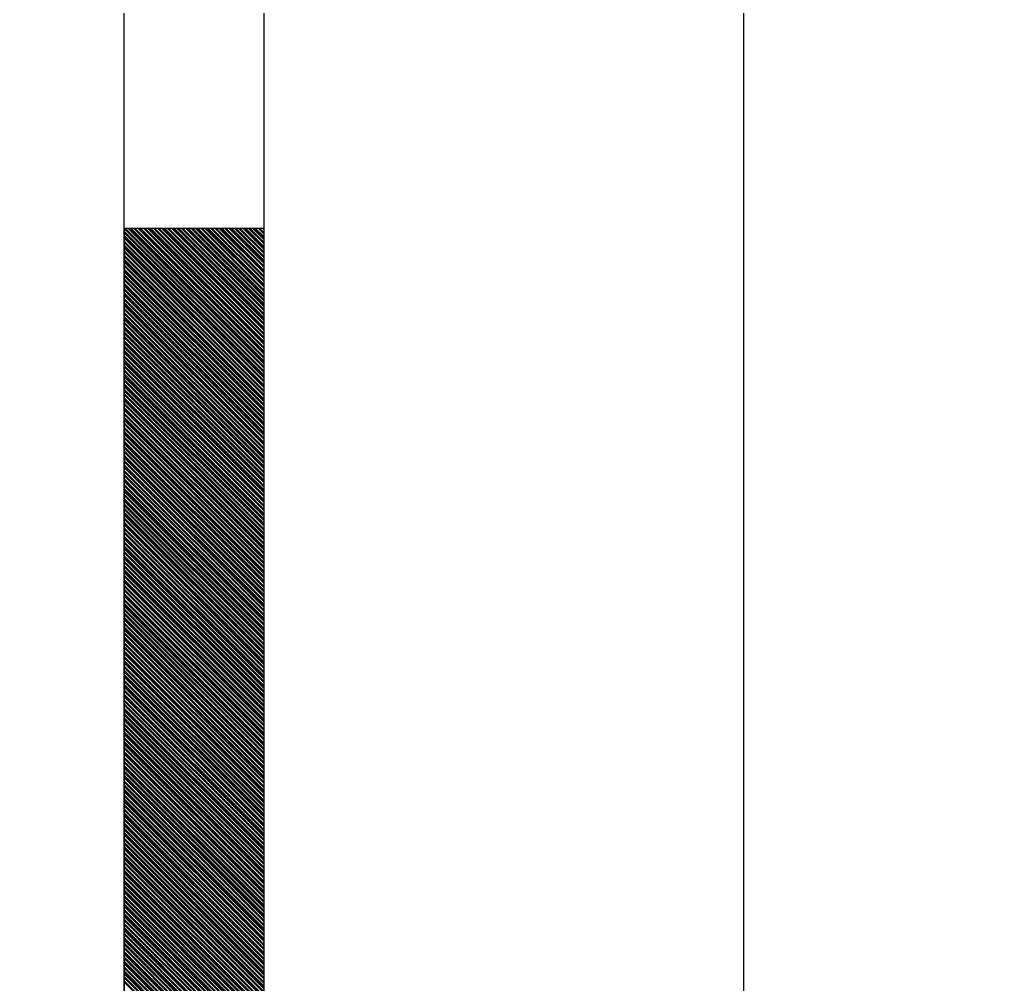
# Model space of a CAD drawing. Extents: x 730854 to 731444, y 4378581 to 4379608.
# Drawn here: x 731092.92 to 731100, y 4379495.61 to 4379502.5 of the extents above; entities that cross this region are included whole.
import ezdxf

# ---------------------------------------------------------------- set-up
doc = ezdxf.new("R2010")
doc.units = 0
doc.layers.get('0').update_dxf_attribs({"linetype": 'CONTINUOUS'})

msp = doc.modelspace()

# ---------------------------------------------------------------- linework, layer by layer
at = {"color": 0, "linetype": 'CONTINUOUS'}
for p, q in [((731093.67, 4379481.01), (731093.67, 4379581.01)), ((731093.67, 4379481.01), (731093.67, 4379581.01)), ((731094.67, 4379481.01), (731094.67, 4379581.01)), ((731094.67, 4379481.01), (731094.67, 4379581.01)), ((731094.67, 4379500.01), (731093.67, 4379501.01)), ((731094.67, 4379500.01), (731093.67, 4379501.01)), ((731094.67, 4379499.99), (731093.67, 4379500.99)), ((731094.67, 4379499.99), (731093.67, 4379500.99)), ((731094.67, 4379499.98), (731093.67, 4379500.98)), ((731094.67, 4379499.98), (731093.67, 4379500.98)), ((731094.67, 4379499.96), (731093.67, 4379500.96)), ((731094.67, 4379499.96), (731093.67, 4379500.96)), ((731094.67, 4379500.02), (731093.68, 4379501.01)), ((731094.67, 4379500.02), (731093.68, 4379501.01)), ((731094.67, 4379500.04), (731093.7, 4379501.01)), ((731094.67, 4379500.04), (731093.7, 4379501.01)), ((731094.67, 4379500.05), (731093.71, 4379501.01)), ((731094.67, 4379500.05), (731093.71, 4379501.01)), ((731094.67, 4379500.06), (731093.72, 4379501.01)), ((731094.67, 4379500.06), (731093.72, 4379501.01)), ((731094.67, 4379500.08), (731093.74, 4379501.01)), ((731094.67, 4379500.08), (731093.74, 4379501.01)), ((731094.67, 4379500.09), (731093.75, 4379501.01)), ((731094.67, 4379500.09), (731093.75, 4379501.01)), ((731094.67, 4379500.11), (731093.77, 4379501.01)), ((731094.67, 4379500.11), (731093.77, 4379501.01)), ((731094.67, 4379500.12), (731093.78, 4379501.01)), ((731094.67, 4379500.12), (731093.78, 4379501.01)), ((731094.67, 4379500.13), (731093.79, 4379501.01)), ((731094.67, 4379500.13), (731093.79, 4379501.01)), ((731094.67, 4379500.15), (731093.81, 4379501.01)), ((731094.67, 4379500.15), (731093.81, 4379501.01)), ((731094.67, 4379500.16), (731093.82, 4379501.01)), ((731094.67, 4379500.16), (731093.82, 4379501.01)), ((731094.67, 4379500.18), (731093.84, 4379501.01)), ((731094.67, 4379500.18), (731093.84, 4379501.01)), ((731094.67, 4379500.19), (731093.85, 4379501.01)), ((731094.67, 4379500.19), (731093.85, 4379501.01)), ((731094.67, 4379500.2), (731093.86, 4379501.01)), ((731094.67, 4379500.2), (731093.86, 4379501.01)), ((731094.67, 4379500.22), (731093.88, 4379501.01)), ((731094.67, 4379500.22), (731093.88, 4379501.01)), ((731094.67, 4379500.23), (731093.89, 4379501.01)), ((731094.67, 4379500.23), (731093.89, 4379501.01)), ((731094.67, 4379500.25), (731093.91, 4379501.01)), ((731094.67, 4379500.25), (731093.91, 4379501.01)), ((731094.67, 4379500.26), (731093.92, 4379501.01)), ((731094.67, 4379500.26), (731093.92, 4379501.01)), ((731094.67, 4379500.28), (731093.94, 4379501.01)), ((731094.67, 4379500.28), (731093.94, 4379501.01)), ((731094.67, 4379500.29), (731093.95, 4379501.01)), ((731094.67, 4379500.29), (731093.95, 4379501.01)), ((731094.67, 4379500.3), (731093.96, 4379501.01)), ((731094.67, 4379500.3), (731093.96, 4379501.01)), ((731094.67, 4379500.32), (731093.98, 4379501.01)), ((731094.67, 4379500.32), (731093.98, 4379501.01)), ((731094.67, 4379500.33), (731093.99, 4379501.01)), ((731094.67, 4379500.33), (731093.99, 4379501.01)), ((731094.67, 4379500.35), (731094.01, 4379501.01)), ((731094.67, 4379500.35), (731094.01, 4379501.01)), ((731094.67, 4379500.36), (731094.02, 4379501.01)), ((731094.67, 4379500.36), (731094.02, 4379501.01)), ((731094.67, 4379500.37), (731094.03, 4379501.01)), ((731094.67, 4379500.37), (731094.03, 4379501.01)), ((731094.67, 4379500.39), (731094.05, 4379501.01)), ((731094.67, 4379500.39), (731094.05, 4379501.01)), ((731094.67, 4379500.4), (731094.06, 4379501.01)), ((731094.67, 4379500.4), (731094.06, 4379501.01)), ((731094.67, 4379500.42), (731094.08, 4379501.01)), ((731094.67, 4379500.42), (731094.08, 4379501.01)), ((731094.67, 4379500.43), (731094.09, 4379501.01)), ((731094.67, 4379500.43), (731094.09, 4379501.01)), ((731094.67, 4379500.45), (731094.11, 4379501.01)), ((731094.67, 4379500.45), (731094.11, 4379501.01)), ((731094.67, 4379500.46), (731094.12, 4379501.01)), ((731094.67, 4379500.46), (731094.12, 4379501.01)), ((731094.67, 4379500.47), (731094.13, 4379501.01)), ((731094.67, 4379500.47), (731094.13, 4379501.01)), ((731094.67, 4379500.49), (731094.15, 4379501.01)), ((731094.67, 4379500.49), (731094.15, 4379501.01)), ((731094.67, 4379500.5), (731094.16, 4379501.01)), ((731094.67, 4379500.5), (731094.16, 4379501.01)), ((731094.67, 4379500.52), (731094.18, 4379501.01)), ((731094.67, 4379500.52), (731094.18, 4379501.01)), ((731094.67, 4379500.53), (731094.19, 4379501.01)), ((731094.67, 4379500.53), (731094.19, 4379501.01)), ((731094.67, 4379500.54), (731094.2, 4379501.01)), ((731094.67, 4379500.54), (731094.2, 4379501.01)), ((731094.67, 4379500.56), (731094.22, 4379501.01)), ((731094.67, 4379500.56), (731094.22, 4379501.01)), ((731094.67, 4379500.57), (731094.23, 4379501.01)), ((731094.67, 4379500.57), (731094.23, 4379501.01)), ((731094.67, 4379500.59), (731094.25, 4379501.01)), ((731094.67, 4379500.59), (731094.25, 4379501.01)), ((731094.67, 4379500.6), (731094.26, 4379501.01)), ((731094.67, 4379500.6), (731094.26, 4379501.01)), ((731094.67, 4379500.61), (731094.27, 4379501.01)), ((731094.67, 4379500.61), (731094.27, 4379501.01)), ((731094.67, 4379500.63), (731094.29, 4379501.01)), ((731094.67, 4379500.63), (731094.29, 4379501.01)), ((731094.67, 4379500.64), (731094.3, 4379501.01)), ((731094.67, 4379500.64), (731094.3, 4379501.01)), ((731094.67, 4379500.66), (731094.32, 4379501.01)), ((731094.67, 4379500.66), (731094.32, 4379501.01)), ((731094.67, 4379500.67), (731094.33, 4379501.01)), ((731094.67, 4379500.67), (731094.33, 4379501.01)), ((731094.67, 4379500.69), (731094.35, 4379501.01)), ((731094.67, 4379500.69), (731094.35, 4379501.01)), ((731094.67, 4379500.7), (731094.36, 4379501.01)), ((731094.67, 4379500.7), (731094.36, 4379501.01)), ((731094.67, 4379500.71), (731094.37, 4379501.01)), ((731094.67, 4379500.71), (731094.37, 4379501.01)), ((731094.67, 4379500.73), (731094.39, 4379501.01)), ((731094.67, 4379500.73), (731094.39, 4379501.01)), ((731094.67, 4379500.74), (731094.4, 4379501.01)), ((731094.67, 4379500.74), (731094.4, 4379501.01)), ((731094.67, 4379500.76), (731094.42, 4379501.01)), ((731094.67, 4379500.76), (731094.42, 4379501.01)), ((731094.67, 4379500.77), (731094.43, 4379501.01)), ((731094.67, 4379500.77), (731094.43, 4379501.01)), ((731094.67, 4379500.78), (731094.44, 4379501.01)), ((731094.67, 4379500.78), (731094.44, 4379501.01)), ((731094.67, 4379500.8), (731094.46, 4379501.01)), ((731094.67, 4379500.8), (731094.46, 4379501.01)), ((731094.67, 4379500.81), (731094.47, 4379501.01)), ((731094.67, 4379500.81), (731094.47, 4379501.01)), ((731094.67, 4379500.83), (731094.49, 4379501.01)), ((731094.67, 4379500.83), (731094.49, 4379501.01)), ((731094.67, 4379500.84), (731094.5, 4379501.01)), ((731094.67, 4379500.84), (731094.5, 4379501.01)), ((731094.67, 4379500.86), (731094.52, 4379501.01)), ((731094.67, 4379500.86), (731094.52, 4379501.01)), ((731094.67, 4379500.87), (731094.53, 4379501.01)), ((731094.67, 4379500.87), (731094.53, 4379501.01)), ((731094.67, 4379500.88), (731094.54, 4379501.01)), ((731094.67, 4379500.88), (731094.54, 4379501.01)), ((731094.67, 4379500.9), (731094.56, 4379501.01)), ((731094.67, 4379500.9), (731094.56, 4379501.01)), ((731094.67, 4379500.91), (731094.57, 4379501.01)), ((731094.67, 4379500.91), (731094.57, 4379501.01)), ((731094.67, 4379500.93), (731094.59, 4379501.01)), ((731094.67, 4379500.93), (731094.59, 4379501.01)), ((731094.67, 4379500.94), (731094.6, 4379501.01)), ((731094.67, 4379500.94), (731094.6, 4379501.01)), ((731094.67, 4379500.95), (731094.61, 4379501.01)), ((731094.67, 4379500.95), (731094.61, 4379501.01)), ((731094.67, 4379500.97), (731094.63, 4379501.01)), ((731094.67, 4379500.97), (731094.63, 4379501.01)), ((731094.67, 4379500.98), (731094.64, 4379501.01)), ((731094.67, 4379500.98), (731094.64, 4379501.01)), ((731094.67, 4379501), (731094.66, 4379501.01)), ((731094.67, 4379501), (731094.66, 4379501.01)), ((731094.67, 4379499.95), (731093.67, 4379500.95)), ((731094.67, 4379499.95), (731093.67, 4379500.95)), ((731094.67, 4379499.94), (731093.67, 4379500.94)), ((731094.67, 4379499.94), (731093.67, 4379500.94)), ((731094.67, 4379499.92), (731093.67, 4379500.92)), ((731094.67, 4379499.92), (731093.67, 4379500.92)), ((731094.67, 4379499.91), (731093.67, 4379500.91)), ((731094.67, 4379499.91), (731093.67, 4379500.91)), ((731094.67, 4379499.89), (731093.67, 4379500.89)), ((731094.67, 4379499.89), (731093.67, 4379500.89)), ((731094.67, 4379499.88), (731093.67, 4379500.88)), ((731094.67, 4379499.88), (731093.67, 4379500.88)), ((731094.67, 4379499.87), (731093.67, 4379500.87)), ((731094.67, 4379499.87), (731093.67, 4379500.87)), ((731094.67, 4379499.85), (731093.67, 4379500.85)), ((731094.67, 4379499.85), (731093.67, 4379500.85)), ((731094.67, 4379499.84), (731093.67, 4379500.84)), ((731094.67, 4379499.84), (731093.67, 4379500.84)), ((731094.67, 4379499.82), (731093.67, 4379500.82)), ((731094.67, 4379499.82), (731093.67, 4379500.82)), ((731094.67, 4379499.81), (731093.67, 4379500.81)), ((731094.67, 4379499.81), (731093.67, 4379500.81)), ((731094.67, 4379499.79), (731093.67, 4379500.79)), ((731094.67, 4379499.79), (731093.67, 4379500.79)), ((731094.67, 4379499.78), (731093.67, 4379500.78)), ((731094.67, 4379499.78), (731093.67, 4379500.78)), ((731094.67, 4379499.77), (731093.67, 4379500.77)), ((731094.67, 4379499.77), (731093.67, 4379500.77)), ((731094.67, 4379499.75), (731093.67, 4379500.75)), ((731094.67, 4379499.75), (731093.67, 4379500.75)), ((731094.67, 4379499.74), (731093.67, 4379500.74)), ((731094.67, 4379499.74), (731093.67, 4379500.74)), ((731094.67, 4379499.72), (731093.67, 4379500.72)), ((731094.67, 4379499.72), (731093.67, 4379500.72)), ((731094.67, 4379499.71), (731093.67, 4379500.71)), ((731094.67, 4379499.71), (731093.67, 4379500.71)), ((731094.67, 4379499.7), (731093.67, 4379500.7)), ((731094.67, 4379499.7), (731093.67, 4379500.7)), ((731094.67, 4379499.68), (731093.67, 4379500.68)), ((731094.67, 4379499.68), (731093.67, 4379500.68)), ((731094.67, 4379499.67), (731093.67, 4379500.67)), ((731094.67, 4379499.67), (731093.67, 4379500.67)), ((731094.67, 4379499.65), (731093.67, 4379500.65)), ((731094.67, 4379499.65), (731093.67, 4379500.65)), ((731094.67, 4379499.64), (731093.67, 4379500.64)), ((731094.67, 4379499.64), (731093.67, 4379500.64)), ((731094.67, 4379499.62), (731093.67, 4379500.62)), ((731094.67, 4379499.62), (731093.67, 4379500.62)), ((731094.67, 4379499.61), (731093.67, 4379500.61)), ((731094.67, 4379499.61), (731093.67, 4379500.61)), ((731094.67, 4379499.6), (731093.67, 4379500.6)), ((731094.67, 4379499.6), (731093.67, 4379500.6)), ((731094.67, 4379499.58), (731093.67, 4379500.58)), ((731094.67, 4379499.58), (731093.67, 4379500.58)), ((731094.67, 4379499.57), (731093.67, 4379500.57)), ((731094.67, 4379499.57), (731093.67, 4379500.57)), ((731094.67, 4379499.55), (731093.67, 4379500.55)), ((731094.67, 4379499.55), (731093.67, 4379500.55)), ((731094.67, 4379499.54), (731093.67, 4379500.54)), ((731094.67, 4379499.54), (731093.67, 4379500.54)), ((731094.67, 4379499.53), (731093.67, 4379500.53)), ((731094.67, 4379499.53), (731093.67, 4379500.53)), ((731094.67, 4379499.51), (731093.67, 4379500.51)), ((731094.67, 4379499.51), (731093.67, 4379500.51)), ((731094.67, 4379499.5), (731093.67, 4379500.5)), ((731094.67, 4379499.5), (731093.67, 4379500.5)), ((731094.67, 4379499.48), (731093.67, 4379500.48)), ((731094.67, 4379499.48), (731093.67, 4379500.48)), ((731094.67, 4379499.47), (731093.67, 4379500.47)), ((731094.67, 4379499.47), (731093.67, 4379500.47)), ((731094.67, 4379499.46), (731093.67, 4379500.46)), ((731094.67, 4379499.46), (731093.67, 4379500.46)), ((731094.67, 4379499.44), (731093.67, 4379500.44)), ((731094.67, 4379499.44), (731093.67, 4379500.44)), ((731094.67, 4379499.43), (731093.67, 4379500.43)), ((731094.67, 4379499.43), (731093.67, 4379500.43)), ((731094.67, 4379499.41), (731093.67, 4379500.41)), ((731094.67, 4379499.41), (731093.67, 4379500.41)), ((731094.67, 4379499.4), (731093.67, 4379500.4)), ((731094.67, 4379499.4), (731093.67, 4379500.4)), ((731094.67, 4379499.38), (731093.67, 4379500.38)), ((731094.67, 4379499.38), (731093.67, 4379500.38)), ((731094.67, 4379499.37), (731093.67, 4379500.37)), ((731094.67, 4379499.37), (731093.67, 4379500.37)), ((731094.67, 4379499.36), (731093.67, 4379500.36)), ((731094.67, 4379499.36), (731093.67, 4379500.36)), ((731094.67, 4379499.34), (731093.67, 4379500.34)), ((731094.67, 4379499.34), (731093.67, 4379500.34)), ((731094.67, 4379499.33), (731093.67, 4379500.33)), ((731094.67, 4379499.33), (731093.67, 4379500.33)), ((731094.67, 4379499.31), (731093.67, 4379500.31)), ((731094.67, 4379499.31), (731093.67, 4379500.31)), ((731094.67, 4379499.3), (731093.67, 4379500.3)), ((731094.67, 4379499.3), (731093.67, 4379500.3)), ((731094.67, 4379499.29), (731093.67, 4379500.29)), ((731094.67, 4379499.29), (731093.67, 4379500.29)), ((731094.67, 4379499.27), (731093.67, 4379500.27)), ((731094.67, 4379499.27), (731093.67, 4379500.27)), ((731094.67, 4379499.26), (731093.67, 4379500.26)), ((731094.67, 4379499.26), (731093.67, 4379500.26)), ((731094.67, 4379499.24), (731093.67, 4379500.24)), ((731094.67, 4379499.24), (731093.67, 4379500.24)), ((731094.67, 4379499.23), (731093.67, 4379500.23)), ((731094.67, 4379499.23), (731093.67, 4379500.23)), ((731094.67, 4379499.21), (731093.67, 4379500.21)), ((731094.67, 4379499.21), (731093.67, 4379500.21)), ((731094.67, 4379499.2), (731093.67, 4379500.2)), ((731094.67, 4379499.2), (731093.67, 4379500.2)), ((731094.67, 4379499.19), (731093.67, 4379500.19)), ((731094.67, 4379499.19), (731093.67, 4379500.19)), ((731094.67, 4379499.17), (731093.67, 4379500.17)), ((731094.67, 4379499.17), (731093.67, 4379500.17)), ((731094.67, 4379499.16), (731093.67, 4379500.16)), ((731094.67, 4379499.16), (731093.67, 4379500.16)), ((731094.67, 4379499.14), (731093.67, 4379500.14)), ((731094.67, 4379499.14), (731093.67, 4379500.14)), ((731094.67, 4379499.13), (731093.67, 4379500.13)), ((731094.67, 4379499.13), (731093.67, 4379500.13)), ((731094.67, 4379499.12), (731093.67, 4379500.12)), ((731094.67, 4379499.12), (731093.67, 4379500.12)), ((731094.67, 4379499.1), (731093.67, 4379500.1)), ((731094.67, 4379499.1), (731093.67, 4379500.1)), ((731094.67, 4379499.09), (731093.67, 4379500.09)), ((731094.67, 4379499.09), (731093.67, 4379500.09)), ((731094.67, 4379499.07), (731093.67, 4379500.07)), ((731094.67, 4379499.07), (731093.67, 4379500.07)), ((731094.67, 4379499.06), (731093.67, 4379500.06)), ((731094.67, 4379499.06), (731093.67, 4379500.06)), ((731094.67, 4379499.05), (731093.67, 4379500.05)), ((731094.67, 4379499.05), (731093.67, 4379500.05)), ((731094.67, 4379499.03), (731093.67, 4379500.03)), ((731094.67, 4379499.03), (731093.67, 4379500.03)), ((731094.67, 4379499.02), (731093.67, 4379500.02)), ((731094.67, 4379499.02), (731093.67, 4379500.02)), ((731094.67, 4379499), (731093.67, 4379500)), ((731094.67, 4379499), (731093.67, 4379500)), ((731094.67, 4379498.99), (731093.67, 4379499.99)), ((731094.67, 4379498.99), (731093.67, 4379499.99)), ((731094.67, 4379498.97), (731093.67, 4379499.97)), ((731094.67, 4379498.97), (731093.67, 4379499.97)), ((731094.67, 4379498.96), (731093.67, 4379499.96)), ((731094.67, 4379498.96), (731093.67, 4379499.96)), ((731094.67, 4379498.95), (731093.67, 4379499.95)), ((731094.67, 4379498.95), (731093.67, 4379499.95)), ((731094.67, 4379498.93), (731093.67, 4379499.93)), ((731094.67, 4379498.93), (731093.67, 4379499.93)), ((731094.67, 4379498.92), (731093.67, 4379499.92)), ((731094.67, 4379498.92), (731093.67, 4379499.92)), ((731094.67, 4379498.9), (731093.67, 4379499.9)), ((731094.67, 4379498.9), (731093.67, 4379499.9)), ((731094.67, 4379498.89), (731093.67, 4379499.89)), ((731094.67, 4379498.89), (731093.67, 4379499.89)), ((731094.67, 4379498.88), (731093.67, 4379499.88)), ((731094.67, 4379498.88), (731093.67, 4379499.88)), ((731094.67, 4379498.86), (731093.67, 4379499.86)), ((731094.67, 4379498.86), (731093.67, 4379499.86)), ((731094.67, 4379498.85), (731093.67, 4379499.85)), ((731094.67, 4379498.85), (731093.67, 4379499.85)), ((731094.67, 4379498.83), (731093.67, 4379499.83)), ((731094.67, 4379498.83), (731093.67, 4379499.83)), ((731094.67, 4379498.82), (731093.67, 4379499.82)), ((731094.67, 4379498.82), (731093.67, 4379499.82)), ((731094.67, 4379498.8), (731093.67, 4379499.8)), ((731094.67, 4379498.8), (731093.67, 4379499.8)), ((731094.67, 4379498.79), (731093.67, 4379499.79)), ((731094.67, 4379498.79), (731093.67, 4379499.79)), ((731094.67, 4379498.78), (731093.67, 4379499.78)), ((731094.67, 4379498.78), (731093.67, 4379499.78)), ((731094.67, 4379498.76), (731093.67, 4379499.76)), ((731094.67, 4379498.76), (731093.67, 4379499.76)), ((731094.67, 4379498.75), (731093.67, 4379499.75)), ((731094.67, 4379498.75), (731093.67, 4379499.75)), ((731094.67, 4379498.73), (731093.67, 4379499.73)), ((731094.67, 4379498.73), (731093.67, 4379499.73)), ((731094.67, 4379498.72), (731093.67, 4379499.72)), ((731094.67, 4379498.72), (731093.67, 4379499.72)), ((731094.67, 4379498.71), (731093.67, 4379499.71)), ((731094.67, 4379498.71), (731093.67, 4379499.71)), ((731094.67, 4379498.69), (731093.67, 4379499.69)), ((731094.67, 4379498.69), (731093.67, 4379499.69)), ((731094.67, 4379498.68), (731093.67, 4379499.68)), ((731094.67, 4379498.68), (731093.67, 4379499.68)), ((731094.67, 4379498.66), (731093.67, 4379499.66)), ((731094.67, 4379498.66), (731093.67, 4379499.66)), ((731094.67, 4379498.65), (731093.67, 4379499.65)), ((731094.67, 4379498.65), (731093.67, 4379499.65)), ((731094.67, 4379498.64), (731093.67, 4379499.64)), ((731094.67, 4379498.64), (731093.67, 4379499.64)), ((731094.67, 4379498.62), (731093.67, 4379499.62)), ((731094.67, 4379498.62), (731093.67, 4379499.62)), ((731094.67, 4379498.61), (731093.67, 4379499.61)), ((731094.67, 4379498.61), (731093.67, 4379499.61)), ((731094.67, 4379498.59), (731093.67, 4379499.59)), ((731094.67, 4379498.59), (731093.67, 4379499.59)), ((731094.67, 4379498.58), (731093.67, 4379499.58)), ((731094.67, 4379498.58), (731093.67, 4379499.58)), ((731094.67, 4379498.56), (731093.67, 4379499.56)), ((731094.67, 4379498.56), (731093.67, 4379499.56)), ((731094.67, 4379498.55), (731093.67, 4379499.55)), ((731094.67, 4379498.55), (731093.67, 4379499.55)), ((731094.67, 4379498.54), (731093.67, 4379499.54)), ((731094.67, 4379498.54), (731093.67, 4379499.54)), ((731094.67, 4379498.52), (731093.67, 4379499.52)), ((731094.67, 4379498.52), (731093.67, 4379499.52)), ((731094.67, 4379498.51), (731093.67, 4379499.51)), ((731094.67, 4379498.51), (731093.67, 4379499.51)), ((731094.67, 4379498.49), (731093.67, 4379499.49)), ((731094.67, 4379498.49), (731093.67, 4379499.49)), ((731094.67, 4379498.48), (731093.67, 4379499.48)), ((731094.67, 4379498.48), (731093.67, 4379499.48)), ((731094.67, 4379498.47), (731093.67, 4379499.47)), ((731094.67, 4379498.47), (731093.67, 4379499.47)), ((731094.67, 4379498.45), (731093.67, 4379499.45)), ((731094.67, 4379498.45), (731093.67, 4379499.45)), ((731094.67, 4379498.44), (731093.67, 4379499.44)), ((731094.67, 4379498.44), (731093.67, 4379499.44)), ((731094.67, 4379498.42), (731093.67, 4379499.42)), ((731094.67, 4379498.42), (731093.67, 4379499.42)), ((731094.67, 4379498.41), (731093.67, 4379499.41)), ((731094.67, 4379498.41), (731093.67, 4379499.41)), ((731094.67, 4379498.39), (731093.67, 4379499.39)), ((731094.67, 4379498.39), (731093.67, 4379499.39)), ((731094.67, 4379498.38), (731093.67, 4379499.38)), ((731094.67, 4379498.38), (731093.67, 4379499.38)), ((731094.67, 4379498.37), (731093.67, 4379499.37)), ((731094.67, 4379498.37), (731093.67, 4379499.37)), ((731094.67, 4379498.35), (731093.67, 4379499.35)), ((731094.67, 4379498.35), (731093.67, 4379499.35)), ((731094.67, 4379498.34), (731093.67, 4379499.34)), ((731094.67, 4379498.34), (731093.67, 4379499.34)), ((731094.67, 4379498.32), (731093.67, 4379499.32)), ((731094.67, 4379498.32), (731093.67, 4379499.32)), ((731094.67, 4379498.31), (731093.67, 4379499.31)), ((731094.67, 4379498.31), (731093.67, 4379499.31)), ((731094.67, 4379498.3), (731093.67, 4379499.3)), ((731094.67, 4379498.3), (731093.67, 4379499.3)), ((731094.67, 4379498.28), (731093.67, 4379499.28)), ((731094.67, 4379498.28), (731093.67, 4379499.28)), ((731094.67, 4379498.27), (731093.67, 4379499.27)), ((731094.67, 4379498.27), (731093.67, 4379499.27)), ((731094.67, 4379498.25), (731093.67, 4379499.25)), ((731094.67, 4379498.25), (731093.67, 4379499.25)), ((731094.67, 4379498.24), (731093.67, 4379499.24)), ((731094.67, 4379498.24), (731093.67, 4379499.24)), ((731094.67, 4379498.22), (731093.67, 4379499.22)), ((731094.67, 4379498.22), (731093.67, 4379499.22)), ((731094.67, 4379498.21), (731093.67, 4379499.21)), ((731094.67, 4379498.21), (731093.67, 4379499.21)), ((731094.67, 4379498.2), (731093.67, 4379499.2)), ((731094.67, 4379498.2), (731093.67, 4379499.2)), ((731094.67, 4379498.18), (731093.67, 4379499.18)), ((731094.67, 4379498.18), (731093.67, 4379499.18)), ((731094.67, 4379498.17), (731093.67, 4379499.17)), ((731094.67, 4379498.17), (731093.67, 4379499.17)), ((731094.67, 4379498.15), (731093.67, 4379499.15)), ((731094.67, 4379498.15), (731093.67, 4379499.15)), ((731094.67, 4379498.14), (731093.67, 4379499.14)), ((731094.67, 4379498.14), (731093.67, 4379499.14)), ((731094.67, 4379498.13), (731093.67, 4379499.13)), ((731094.67, 4379498.13), (731093.67, 4379499.13)), ((731094.67, 4379498.11), (731093.67, 4379499.11)), ((731094.67, 4379498.11), (731093.67, 4379499.11)), ((731094.67, 4379498.1), (731093.67, 4379499.1)), ((731094.67, 4379498.1), (731093.67, 4379499.1)), ((731094.67, 4379498.08), (731093.67, 4379499.08)), ((731094.67, 4379498.08), (731093.67, 4379499.08)), ((731094.67, 4379498.07), (731093.67, 4379499.07)), ((731094.67, 4379498.07), (731093.67, 4379499.07)), ((731094.67, 4379498.06), (731093.67, 4379499.06)), ((731094.67, 4379498.06), (731093.67, 4379499.06)), ((731094.67, 4379498.04), (731093.67, 4379499.04)), ((731094.67, 4379498.04), (731093.67, 4379499.04)), ((731094.67, 4379498.03), (731093.67, 4379499.03)), ((731094.67, 4379498.03), (731093.67, 4379499.03)), ((731094.67, 4379498.01), (731093.67, 4379499.01)), ((731094.67, 4379498.01), (731093.67, 4379499.01)), ((731094.67, 4379498), (731093.67, 4379499)), ((731094.67, 4379498), (731093.67, 4379499)), ((731094.67, 4379497.98), (731093.67, 4379498.98)), ((731094.67, 4379497.98), (731093.67, 4379498.98)), ((731094.67, 4379497.97), (731093.67, 4379498.97)), ((731094.67, 4379497.97), (731093.67, 4379498.97)), ((731094.67, 4379497.96), (731093.67, 4379498.96)), ((731094.67, 4379497.96), (731093.67, 4379498.96)), ((731094.67, 4379497.94), (731093.67, 4379498.94)), ((731094.67, 4379497.94), (731093.67, 4379498.94)), ((731094.67, 4379497.93), (731093.67, 4379498.93)), ((731094.67, 4379497.93), (731093.67, 4379498.93)), ((731094.67, 4379497.91), (731093.67, 4379498.91)), ((731094.67, 4379497.91), (731093.67, 4379498.91)), ((731094.67, 4379497.9), (731093.67, 4379498.9)), ((731094.67, 4379497.9), (731093.67, 4379498.9)), ((731094.67, 4379497.89), (731093.67, 4379498.89)), ((731094.67, 4379497.89), (731093.67, 4379498.89)), ((731094.67, 4379497.87), (731093.67, 4379498.87)), ((731094.67, 4379497.87), (731093.67, 4379498.87)), ((731094.67, 4379497.86), (731093.67, 4379498.86)), ((731094.67, 4379497.86), (731093.67, 4379498.86)), ((731094.67, 4379497.84), (731093.67, 4379498.84)), ((731094.67, 4379497.84), (731093.67, 4379498.84)), ((731094.67, 4379497.83), (731093.67, 4379498.83)), ((731094.67, 4379497.83), (731093.67, 4379498.83)), ((731094.67, 4379497.81), (731093.67, 4379498.81)), ((731094.67, 4379497.81), (731093.67, 4379498.81)), ((731094.67, 4379497.8), (731093.67, 4379498.8)), ((731094.67, 4379497.8), (731093.67, 4379498.8)), ((731094.67, 4379497.79), (731093.67, 4379498.79)), ((731094.67, 4379497.79), (731093.67, 4379498.79)), ((731094.67, 4379497.77), (731093.67, 4379498.77)), ((731094.67, 4379497.77), (731093.67, 4379498.77)), ((731094.67, 4379497.76), (731093.67, 4379498.76)), ((731094.67, 4379497.76), (731093.67, 4379498.76)), ((731094.67, 4379497.74), (731093.67, 4379498.74)), ((731094.67, 4379497.74), (731093.67, 4379498.74)), ((731094.67, 4379497.73), (731093.67, 4379498.73)), ((731094.67, 4379497.73), (731093.67, 4379498.73)), ((731094.67, 4379497.72), (731093.67, 4379498.72)), ((731094.67, 4379497.72), (731093.67, 4379498.72)), ((731094.67, 4379497.7), (731093.67, 4379498.7)), ((731094.67, 4379497.7), (731093.67, 4379498.7)), ((731094.67, 4379497.69), (731093.67, 4379498.69)), ((731094.67, 4379497.69), (731093.67, 4379498.69)), ((731094.67, 4379497.67), (731093.67, 4379498.67)), ((731094.67, 4379497.67), (731093.67, 4379498.67)), ((731094.67, 4379497.66), (731093.67, 4379498.66)), ((731094.67, 4379497.66), (731093.67, 4379498.66)), ((731094.67, 4379497.65), (731093.67, 4379498.65)), ((731094.67, 4379497.65), (731093.67, 4379498.65)), ((731094.67, 4379497.63), (731093.67, 4379498.63)), ((731094.67, 4379497.63), (731093.67, 4379498.63)), ((731094.67, 4379497.62), (731093.67, 4379498.62)), ((731094.67, 4379497.62), (731093.67, 4379498.62)), ((731094.67, 4379497.6), (731093.67, 4379498.6)), ((731094.67, 4379497.6), (731093.67, 4379498.6)), ((731094.67, 4379497.59), (731093.67, 4379498.59)), ((731094.67, 4379497.59), (731093.67, 4379498.59)), ((731094.67, 4379497.57), (731093.67, 4379498.57)), ((731094.67, 4379497.57), (731093.67, 4379498.57)), ((731094.67, 4379497.56), (731093.67, 4379498.56)), ((731094.67, 4379497.56), (731093.67, 4379498.56)), ((731094.67, 4379497.55), (731093.67, 4379498.55)), ((731094.67, 4379497.55), (731093.67, 4379498.55)), ((731094.67, 4379497.53), (731093.67, 4379498.53)), ((731094.67, 4379497.53), (731093.67, 4379498.53)), ((731094.67, 4379497.52), (731093.67, 4379498.52)), ((731094.67, 4379497.52), (731093.67, 4379498.52)), ((731094.67, 4379497.5), (731093.67, 4379498.5)), ((731094.67, 4379497.5), (731093.67, 4379498.5)), ((731094.67, 4379497.49), (731093.67, 4379498.49)), ((731094.67, 4379497.49), (731093.67, 4379498.49)), ((731094.67, 4379497.48), (731093.67, 4379498.48)), ((731094.67, 4379497.48), (731093.67, 4379498.48)), ((731094.67, 4379497.46), (731093.67, 4379498.46)), ((731094.67, 4379497.46), (731093.67, 4379498.46)), ((731094.67, 4379497.45), (731093.67, 4379498.45)), ((731094.67, 4379497.45), (731093.67, 4379498.45)), ((731094.67, 4379497.43), (731093.67, 4379498.43)), ((731094.67, 4379497.43), (731093.67, 4379498.43)), ((731094.67, 4379497.42), (731093.67, 4379498.42)), ((731094.67, 4379497.42), (731093.67, 4379498.42)), ((731094.67, 4379497.4), (731093.67, 4379498.4)), ((731094.67, 4379497.4), (731093.67, 4379498.4)), ((731094.67, 4379497.39), (731093.67, 4379498.39)), ((731094.67, 4379497.39), (731093.67, 4379498.39)), ((731094.67, 4379497.38), (731093.67, 4379498.38)), ((731094.67, 4379497.38), (731093.67, 4379498.38)), ((731094.67, 4379497.36), (731093.67, 4379498.36)), ((731094.67, 4379497.36), (731093.67, 4379498.36)), ((731094.67, 4379497.35), (731093.67, 4379498.35)), ((731094.67, 4379497.35), (731093.67, 4379498.35)), ((731094.67, 4379497.33), (731093.67, 4379498.33)), ((731094.67, 4379497.33), (731093.67, 4379498.33)), ((731094.67, 4379497.32), (731093.67, 4379498.32)), ((731094.67, 4379497.32), (731093.67, 4379498.32)), ((731094.67, 4379497.31), (731093.67, 4379498.31)), ((731094.67, 4379497.31), (731093.67, 4379498.31)), ((731094.67, 4379497.29), (731093.67, 4379498.29)), ((731094.67, 4379497.29), (731093.67, 4379498.29)), ((731094.67, 4379497.28), (731093.67, 4379498.28)), ((731094.67, 4379497.28), (731093.67, 4379498.28)), ((731094.67, 4379497.26), (731093.67, 4379498.26)), ((731094.67, 4379497.26), (731093.67, 4379498.26)), ((731094.67, 4379497.25), (731093.67, 4379498.25)), ((731094.67, 4379497.25), (731093.67, 4379498.25)), ((731094.67, 4379497.23), (731093.67, 4379498.23)), ((731094.67, 4379497.23), (731093.67, 4379498.23)), ((731094.67, 4379497.22), (731093.67, 4379498.22)), ((731094.67, 4379497.22), (731093.67, 4379498.22)), ((731094.67, 4379497.21), (731093.67, 4379498.21)), ((731094.67, 4379497.21), (731093.67, 4379498.21)), ((731094.67, 4379497.19), (731093.67, 4379498.19)), ((731094.67, 4379497.19), (731093.67, 4379498.19)), ((731094.67, 4379497.18), (731093.67, 4379498.18)), ((731094.67, 4379497.18), (731093.67, 4379498.18)), ((731094.67, 4379497.16), (731093.67, 4379498.16)), ((731094.67, 4379497.16), (731093.67, 4379498.16)), ((731094.67, 4379497.15), (731093.67, 4379498.15)), ((731094.67, 4379497.15), (731093.67, 4379498.15)), ((731094.67, 4379497.14), (731093.67, 4379498.14)), ((731094.67, 4379497.14), (731093.67, 4379498.14)), ((731094.67, 4379497.12), (731093.67, 4379498.12)), ((731094.67, 4379497.12), (731093.67, 4379498.12)), ((731094.67, 4379497.11), (731093.67, 4379498.11)), ((731094.67, 4379497.11), (731093.67, 4379498.11)), ((731094.67, 4379497.09), (731093.67, 4379498.09)), ((731094.67, 4379497.09), (731093.67, 4379498.09)), ((731094.67, 4379497.08), (731093.67, 4379498.08)), ((731094.67, 4379497.08), (731093.67, 4379498.08)), ((731094.67, 4379497.07), (731093.67, 4379498.07)), ((731094.67, 4379497.07), (731093.67, 4379498.07)), ((731094.67, 4379497.05), (731093.67, 4379498.05)), ((731094.67, 4379497.05), (731093.67, 4379498.05)), ((731094.67, 4379497.04), (731093.67, 4379498.04)), ((731094.67, 4379497.04), (731093.67, 4379498.04)), ((731094.67, 4379497.02), (731093.67, 4379498.02)), ((731094.67, 4379497.02), (731093.67, 4379498.02)), ((731094.67, 4379497.01), (731093.67, 4379498.01)), ((731094.67, 4379497.01), (731093.67, 4379498.01)), ((731094.67, 4379496.99), (731093.67, 4379497.99)), ((731094.67, 4379496.99), (731093.67, 4379497.99)), ((731094.67, 4379496.98), (731093.67, 4379497.98)), ((731094.67, 4379496.98), (731093.67, 4379497.98)), ((731094.67, 4379496.97), (731093.67, 4379497.97)), ((731094.67, 4379496.97), (731093.67, 4379497.97)), ((731094.67, 4379496.95), (731093.67, 4379497.95)), ((731094.67, 4379496.95), (731093.67, 4379497.95)), ((731094.67, 4379496.94), (731093.67, 4379497.94)), ((731094.67, 4379496.94), (731093.67, 4379497.94)), ((731094.67, 4379496.92), (731093.67, 4379497.92)), ((731094.67, 4379496.92), (731093.67, 4379497.92)), ((731094.67, 4379496.91), (731093.67, 4379497.91)), ((731094.67, 4379496.91), (731093.67, 4379497.91)), ((731094.67, 4379496.9), (731093.67, 4379497.9)), ((731094.67, 4379496.9), (731093.67, 4379497.9)), ((731094.67, 4379496.88), (731093.67, 4379497.88)), ((731094.67, 4379496.88), (731093.67, 4379497.88)), ((731094.67, 4379496.87), (731093.67, 4379497.87)), ((731094.67, 4379496.87), (731093.67, 4379497.87)), ((731094.67, 4379496.85), (731093.67, 4379497.85)), ((731094.67, 4379496.85), (731093.67, 4379497.85)), ((731094.67, 4379496.84), (731093.67, 4379497.84)), ((731094.67, 4379496.84), (731093.67, 4379497.84)), ((731094.67, 4379496.82), (731093.67, 4379497.82)), ((731094.67, 4379496.82), (731093.67, 4379497.82)), ((731094.67, 4379496.81), (731093.67, 4379497.81)), ((731094.67, 4379496.81), (731093.67, 4379497.81)), ((731094.67, 4379496.8), (731093.67, 4379497.8)), ((731094.67, 4379496.8), (731093.67, 4379497.8)), ((731094.67, 4379496.78), (731093.67, 4379497.78)), ((731094.67, 4379496.78), (731093.67, 4379497.78)), ((731094.67, 4379496.77), (731093.67, 4379497.77)), ((731094.67, 4379496.77), (731093.67, 4379497.77)), ((731094.67, 4379496.75), (731093.67, 4379497.75)), ((731094.67, 4379496.75), (731093.67, 4379497.75)), ((731094.67, 4379496.74), (731093.67, 4379497.74)), ((731094.67, 4379496.74), (731093.67, 4379497.74)), ((731094.67, 4379496.73), (731093.67, 4379497.73)), ((731094.67, 4379496.73), (731093.67, 4379497.73)), ((731094.67, 4379496.71), (731093.67, 4379497.71)), ((731094.67, 4379496.71), (731093.67, 4379497.71)), ((731094.67, 4379496.7), (731093.67, 4379497.7)), ((731094.67, 4379496.7), (731093.67, 4379497.7)), ((731094.67, 4379496.68), (731093.67, 4379497.68)), ((731094.67, 4379496.68), (731093.67, 4379497.68)), ((731094.67, 4379496.67), (731093.67, 4379497.67)), ((731094.67, 4379496.67), (731093.67, 4379497.67)), ((731094.67, 4379496.66), (731093.67, 4379497.66)), ((731094.67, 4379496.66), (731093.67, 4379497.66)), ((731094.67, 4379496.64), (731093.67, 4379497.64)), ((731094.67, 4379496.64), (731093.67, 4379497.64)), ((731094.67, 4379496.63), (731093.67, 4379497.63)), ((731094.67, 4379496.63), (731093.67, 4379497.63)), ((731094.67, 4379496.61), (731093.67, 4379497.61)), ((731094.67, 4379496.61), (731093.67, 4379497.61)), ((731094.67, 4379496.6), (731093.67, 4379497.6)), ((731094.67, 4379496.6), (731093.67, 4379497.6)), ((731094.67, 4379496.58), (731093.67, 4379497.58)), ((731094.67, 4379496.58), (731093.67, 4379497.58)), ((731094.67, 4379496.57), (731093.67, 4379497.57)), ((731094.67, 4379496.57), (731093.67, 4379497.57)), ((731094.67, 4379496.56), (731093.67, 4379497.56)), ((731094.67, 4379496.56), (731093.67, 4379497.56)), ((731094.67, 4379496.54), (731093.67, 4379497.54)), ((731094.67, 4379496.54), (731093.67, 4379497.54)), ((731094.67, 4379496.53), (731093.67, 4379497.53)), ((731094.67, 4379496.53), (731093.67, 4379497.53)), ((731094.67, 4379496.51), (731093.67, 4379497.51)), ((731094.67, 4379496.51), (731093.67, 4379497.51)), ((731094.67, 4379496.5), (731093.67, 4379497.5)), ((731094.67, 4379496.5), (731093.67, 4379497.5)), ((731094.67, 4379496.49), (731093.67, 4379497.49)), ((731094.67, 4379496.49), (731093.67, 4379497.49)), ((731094.67, 4379496.47), (731093.67, 4379497.47)), ((731094.67, 4379496.47), (731093.67, 4379497.47)), ((731094.67, 4379496.46), (731093.67, 4379497.46)), ((731094.67, 4379496.46), (731093.67, 4379497.46)), ((731094.67, 4379496.44), (731093.67, 4379497.44)), ((731094.67, 4379496.44), (731093.67, 4379497.44)), ((731094.67, 4379496.43), (731093.67, 4379497.43)), ((731094.67, 4379496.43), (731093.67, 4379497.43)), ((731094.67, 4379496.41), (731093.67, 4379497.41)), ((731094.67, 4379496.41), (731093.67, 4379497.41)), ((731094.67, 4379496.4), (731093.67, 4379497.4)), ((731094.67, 4379496.4), (731093.67, 4379497.4)), ((731094.67, 4379496.39), (731093.67, 4379497.39)), ((731094.67, 4379496.39), (731093.67, 4379497.39)), ((731094.67, 4379496.37), (731093.67, 4379497.37)), ((731094.67, 4379496.37), (731093.67, 4379497.37)), ((731094.67, 4379496.36), (731093.67, 4379497.36)), ((731094.67, 4379496.36), (731093.67, 4379497.36)), ((731094.67, 4379496.34), (731093.67, 4379497.34)), ((731094.67, 4379496.34), (731093.67, 4379497.34)), ((731094.67, 4379496.33), (731093.67, 4379497.33)), ((731094.67, 4379496.33), (731093.67, 4379497.33)), ((731094.67, 4379496.32), (731093.67, 4379497.32)), ((731094.67, 4379496.32), (731093.67, 4379497.32)), ((731094.67, 4379496.3), (731093.67, 4379497.3)), ((731094.67, 4379496.3), (731093.67, 4379497.3)), ((731094.67, 4379496.29), (731093.67, 4379497.29)), ((731094.67, 4379496.29), (731093.67, 4379497.29)), ((731094.67, 4379496.27), (731093.67, 4379497.27)), ((731094.67, 4379496.27), (731093.67, 4379497.27)), ((731094.67, 4379496.26), (731093.67, 4379497.26)), ((731094.67, 4379496.26), (731093.67, 4379497.26)), ((731094.67, 4379496.25), (731093.67, 4379497.25)), ((731094.67, 4379496.25), (731093.67, 4379497.25)), ((731094.67, 4379496.23), (731093.67, 4379497.23)), ((731094.67, 4379496.23), (731093.67, 4379497.23)), ((731094.67, 4379496.22), (731093.67, 4379497.22)), ((731094.67, 4379496.22), (731093.67, 4379497.22)), ((731094.67, 4379496.2), (731093.67, 4379497.2)), ((731094.67, 4379496.2), (731093.67, 4379497.2)), ((731094.67, 4379496.19), (731093.67, 4379497.19)), ((731094.67, 4379496.19), (731093.67, 4379497.19)), ((731094.67, 4379496.17), (731093.67, 4379497.17)), ((731094.67, 4379496.17), (731093.67, 4379497.17)), ((731094.67, 4379496.16), (731093.67, 4379497.16)), ((731094.67, 4379496.16), (731093.67, 4379497.16)), ((731094.67, 4379496.15), (731093.67, 4379497.15)), ((731094.67, 4379496.15), (731093.67, 4379497.15)), ((731094.67, 4379496.13), (731093.67, 4379497.13)), ((731094.67, 4379496.13), (731093.67, 4379497.13)), ((731094.67, 4379496.12), (731093.67, 4379497.12)), ((731094.67, 4379496.12), (731093.67, 4379497.12)), ((731094.67, 4379496.1), (731093.67, 4379497.1)), ((731094.67, 4379496.1), (731093.67, 4379497.1)), ((731094.67, 4379496.09), (731093.67, 4379497.09)), ((731094.67, 4379496.09), (731093.67, 4379497.09)), ((731094.67, 4379496.08), (731093.67, 4379497.08)), ((731094.67, 4379496.08), (731093.67, 4379497.08)), ((731094.67, 4379496.06), (731093.67, 4379497.06)), ((731094.67, 4379496.06), (731093.67, 4379497.06)), ((731094.67, 4379496.05), (731093.67, 4379497.05)), ((731094.67, 4379496.05), (731093.67, 4379497.05)), ((731094.67, 4379496.03), (731093.67, 4379497.03)), ((731094.67, 4379496.03), (731093.67, 4379497.03)), ((731094.67, 4379496.02), (731093.67, 4379497.02)), ((731094.67, 4379496.02), (731093.67, 4379497.02)), ((731094.67, 4379496), (731093.67, 4379497)), ((731094.67, 4379496), (731093.67, 4379497)), ((731094.67, 4379495.99), (731093.67, 4379496.99)), ((731094.67, 4379495.99), (731093.67, 4379496.99)), ((731094.67, 4379495.98), (731093.67, 4379496.98)), ((731094.67, 4379495.98), (731093.67, 4379496.98)), ((731094.67, 4379495.96), (731093.67, 4379496.96)), ((731094.67, 4379495.96), (731093.67, 4379496.96)), ((731094.67, 4379495.95), (731093.67, 4379496.95)), ((731094.67, 4379495.95), (731093.67, 4379496.95)), ((731094.67, 4379495.93), (731093.67, 4379496.93)), ((731094.67, 4379495.93), (731093.67, 4379496.93)), ((731094.67, 4379495.92), (731093.67, 4379496.92)), ((731094.67, 4379495.92), (731093.67, 4379496.92)), ((731094.67, 4379495.91), (731093.67, 4379496.91)), ((731094.67, 4379495.91), (731093.67, 4379496.91)), ((731094.67, 4379495.89), (731093.67, 4379496.89)), ((731094.67, 4379495.89), (731093.67, 4379496.89)), ((731094.67, 4379495.88), (731093.67, 4379496.88)), ((731094.67, 4379495.88), (731093.67, 4379496.88)), ((731094.67, 4379495.86), (731093.67, 4379496.86)), ((731094.67, 4379495.86), (731093.67, 4379496.86)), ((731094.67, 4379495.85), (731093.67, 4379496.85)), ((731094.67, 4379495.85), (731093.67, 4379496.85)), ((731094.67, 4379495.83), (731093.67, 4379496.83)), ((731094.67, 4379495.83), (731093.67, 4379496.83)), ((731094.67, 4379495.82), (731093.67, 4379496.82)), ((731094.67, 4379495.82), (731093.67, 4379496.82)), ((731094.67, 4379495.81), (731093.67, 4379496.81)), ((731094.67, 4379495.81), (731093.67, 4379496.81)), ((731094.67, 4379495.79), (731093.67, 4379496.79)), ((731094.67, 4379495.79), (731093.67, 4379496.79)), ((731094.67, 4379495.78), (731093.67, 4379496.78)), ((731094.67, 4379495.78), (731093.67, 4379496.78)), ((731094.67, 4379495.76), (731093.67, 4379496.76)), ((731094.67, 4379495.76), (731093.67, 4379496.76)), ((731094.67, 4379495.75), (731093.67, 4379496.75)), ((731094.67, 4379495.75), (731093.67, 4379496.75)), ((731094.67, 4379495.74), (731093.67, 4379496.74)), ((731094.67, 4379495.74), (731093.67, 4379496.74)), ((731094.67, 4379495.72), (731093.67, 4379496.72)), ((731094.67, 4379495.72), (731093.67, 4379496.72)), ((731094.67, 4379495.71), (731093.67, 4379496.71)), ((731094.67, 4379495.71), (731093.67, 4379496.71)), ((731094.67, 4379495.69), (731093.67, 4379496.69)), ((731094.67, 4379495.69), (731093.67, 4379496.69)), ((731094.67, 4379495.68), (731093.67, 4379496.68)), ((731094.67, 4379495.68), (731093.67, 4379496.68)), ((731094.67, 4379495.67), (731093.67, 4379496.67)), ((731094.67, 4379495.67), (731093.67, 4379496.67)), ((731094.67, 4379495.65), (731093.67, 4379496.65)), ((731094.67, 4379495.65), (731093.67, 4379496.65)), ((731094.67, 4379495.64), (731093.67, 4379496.64)), ((731094.67, 4379495.64), (731093.67, 4379496.64)), ((731094.67, 4379495.62), (731093.67, 4379496.62)), ((731094.67, 4379495.62), (731093.67, 4379496.62)), ((731094.67, 4379495.61), (731093.67, 4379496.61)), ((731094.67, 4379495.61), (731093.67, 4379496.61)), ((731094.67, 4379495.59), (731093.67, 4379496.59)), ((731094.67, 4379495.59), (731093.67, 4379496.59)), ((731094.67, 4379495.58), (731093.67, 4379496.58)), ((731094.67, 4379495.58), (731093.67, 4379496.58)), ((731094.67, 4379495.57), (731093.67, 4379496.57)), ((731094.67, 4379495.57), (731093.67, 4379496.57)), ((731094.67, 4379495.55), (731093.67, 4379496.55)), ((731094.67, 4379495.55), (731093.67, 4379496.55)), ((731094.67, 4379495.54), (731093.67, 4379496.54)), ((731094.67, 4379495.54), (731093.67, 4379496.54)), ((731094.67, 4379495.52), (731093.67, 4379496.52)), ((731094.67, 4379495.52), (731093.67, 4379496.52)), ((731094.67, 4379495.51), (731093.67, 4379496.51)), ((731094.67, 4379495.51), (731093.67, 4379496.51)), ((731094.67, 4379495.5), (731093.67, 4379496.5)), ((731094.67, 4379495.5), (731093.67, 4379496.5)), ((731094.67, 4379495.48), (731093.67, 4379496.48)), ((731094.67, 4379495.48), (731093.67, 4379496.48)), ((731094.67, 4379495.47), (731093.67, 4379496.47)), ((731094.67, 4379495.47), (731093.67, 4379496.47)), ((731094.67, 4379495.45), (731093.67, 4379496.45)), ((731094.67, 4379495.45), (731093.67, 4379496.45)), ((731094.67, 4379495.44), (731093.67, 4379496.44)), ((731094.67, 4379495.44), (731093.67, 4379496.44)), ((731094.67, 4379495.42), (731093.67, 4379496.42)), ((731094.67, 4379495.42), (731093.67, 4379496.42)), ((731094.67, 4379495.41), (731093.67, 4379496.41)), ((731094.67, 4379495.41), (731093.67, 4379496.41)), ((731094.67, 4379495.4), (731093.67, 4379496.4)), ((731094.67, 4379495.4), (731093.67, 4379496.4)), ((731094.67, 4379495.38), (731093.67, 4379496.38)), ((731094.67, 4379495.38), (731093.67, 4379496.38)), ((731094.67, 4379495.37), (731093.67, 4379496.37)), ((731094.67, 4379495.37), (731093.67, 4379496.37)), ((731094.67, 4379495.35), (731093.67, 4379496.35)), ((731094.67, 4379495.35), (731093.67, 4379496.35)), ((731094.67, 4379495.34), (731093.67, 4379496.34)), ((731094.67, 4379495.34), (731093.67, 4379496.34)), ((731094.67, 4379495.33), (731093.67, 4379496.33)), ((731094.67, 4379495.33), (731093.67, 4379496.33)), ((731094.67, 4379495.31), (731093.67, 4379496.31)), ((731094.67, 4379495.31), (731093.67, 4379496.31)), ((731094.67, 4379495.3), (731093.67, 4379496.3)), ((731094.67, 4379495.3), (731093.67, 4379496.3)), ((731094.67, 4379495.28), (731093.67, 4379496.28)), ((731094.67, 4379495.28), (731093.67, 4379496.28)), ((731094.67, 4379495.27), (731093.67, 4379496.27)), ((731094.67, 4379495.27), (731093.67, 4379496.27)), ((731094.67, 4379495.26), (731093.67, 4379496.26)), ((731094.67, 4379495.26), (731093.67, 4379496.26)), ((731094.67, 4379495.24), (731093.67, 4379496.24)), ((731094.67, 4379495.24), (731093.67, 4379496.24)), ((731094.67, 4379495.23), (731093.67, 4379496.23)), ((731094.67, 4379495.23), (731093.67, 4379496.23)), ((731094.67, 4379495.21), (731093.67, 4379496.21)), ((731094.67, 4379495.21), (731093.67, 4379496.21)), ((731094.67, 4379495.2), (731093.67, 4379496.2)), ((731094.67, 4379495.2), (731093.67, 4379496.2)), ((731094.67, 4379495.18), (731093.67, 4379496.18)), ((731094.67, 4379495.18), (731093.67, 4379496.18)), ((731094.67, 4379495.17), (731093.67, 4379496.17)), ((731094.67, 4379495.17), (731093.67, 4379496.17)), ((731094.67, 4379495.16), (731093.67, 4379496.16)), ((731094.67, 4379495.16), (731093.67, 4379496.16)), ((731094.67, 4379495.14), (731093.67, 4379496.14)), ((731094.67, 4379495.14), (731093.67, 4379496.14)), ((731094.67, 4379495.13), (731093.67, 4379496.13)), ((731094.67, 4379495.13), (731093.67, 4379496.13)), ((731094.67, 4379495.11), (731093.67, 4379496.11)), ((731094.67, 4379495.11), (731093.67, 4379496.11)), ((731094.67, 4379495.1), (731093.67, 4379496.1)), ((731094.67, 4379495.1), (731093.67, 4379496.1)), ((731094.67, 4379495.09), (731093.67, 4379496.09)), ((731094.67, 4379495.09), (731093.67, 4379496.09)), ((731094.67, 4379495.07), (731093.67, 4379496.07)), ((731094.67, 4379495.07), (731093.67, 4379496.07)), ((731094.67, 4379495.06), (731093.67, 4379496.06)), ((731094.67, 4379495.06), (731093.67, 4379496.06)), ((731094.67, 4379495.04), (731093.67, 4379496.04)), ((731094.67, 4379495.04), (731093.67, 4379496.04)), ((731094.67, 4379495.03), (731093.67, 4379496.03)), ((731094.67, 4379495.03), (731093.67, 4379496.03)), ((731094.67, 4379495.01), (731093.67, 4379496.01)), ((731094.67, 4379495.01), (731093.67, 4379496.01)), ((731094.67, 4379495), (731093.67, 4379496)), ((731094.67, 4379495), (731093.67, 4379496)), ((731094.67, 4379494.99), (731093.67, 4379495.99)), ((731094.67, 4379494.99), (731093.67, 4379495.99)), ((731094.67, 4379494.97), (731093.67, 4379495.97)), ((731094.67, 4379494.97), (731093.67, 4379495.97)), ((731094.67, 4379494.96), (731093.67, 4379495.96)), ((731094.67, 4379494.96), (731093.67, 4379495.96)), ((731094.67, 4379494.94), (731093.67, 4379495.94)), ((731094.67, 4379494.94), (731093.67, 4379495.94)), ((731094.67, 4379494.93), (731093.67, 4379495.93)), ((731094.67, 4379494.93), (731093.67, 4379495.93)), ((731094.67, 4379494.92), (731093.67, 4379495.92)), ((731094.67, 4379494.92), (731093.67, 4379495.92)), ((731094.67, 4379494.9), (731093.67, 4379495.9)), ((731094.67, 4379494.9), (731093.67, 4379495.9)), ((731094.67, 4379494.89), (731093.67, 4379495.89)), ((731094.67, 4379494.89), (731093.67, 4379495.89)), ((731094.67, 4379494.87), (731093.67, 4379495.87)), ((731094.67, 4379494.87), (731093.67, 4379495.87)), ((731094.67, 4379494.86), (731093.67, 4379495.86)), ((731094.67, 4379494.86), (731093.67, 4379495.86)), ((731094.67, 4379494.84), (731093.67, 4379495.84)), ((731094.67, 4379494.84), (731093.67, 4379495.84)), ((731094.67, 4379494.83), (731093.67, 4379495.83)), ((731094.67, 4379494.83), (731093.67, 4379495.83)), ((731094.67, 4379494.82), (731093.67, 4379495.82)), ((731094.67, 4379494.82), (731093.67, 4379495.82)), ((731094.67, 4379494.8), (731093.67, 4379495.8)), ((731094.67, 4379494.8), (731093.67, 4379495.8)), ((731094.67, 4379494.79), (731093.67, 4379495.79)), ((731094.67, 4379494.79), (731093.67, 4379495.79)), ((731094.67, 4379494.77), (731093.67, 4379495.77)), ((731094.67, 4379494.77), (731093.67, 4379495.77)), ((731094.67, 4379494.76), (731093.67, 4379495.76)), ((731094.67, 4379494.76), (731093.67, 4379495.76)), ((731094.67, 4379494.75), (731093.67, 4379495.75)), ((731094.67, 4379494.75), (731093.67, 4379495.75)), ((731094.67, 4379494.73), (731093.67, 4379495.73)), ((731094.67, 4379494.73), (731093.67, 4379495.73)), ((731094.67, 4379494.72), (731093.67, 4379495.72)), ((731094.67, 4379494.72), (731093.67, 4379495.72)), ((731094.67, 4379494.7), (731093.67, 4379495.7)), ((731094.67, 4379494.7), (731093.67, 4379495.7)), ((731094.67, 4379494.69), (731093.67, 4379495.69)), ((731094.67, 4379494.69), (731093.67, 4379495.69)), ((731094.67, 4379494.68), (731093.67, 4379495.68)), ((731094.67, 4379494.68), (731093.67, 4379495.68)), ((731094.67, 4379494.66), (731093.67, 4379495.66)), ((731094.67, 4379494.66), (731093.67, 4379495.66)), ((731094.67, 4379494.65), (731093.67, 4379495.65)), ((731094.67, 4379494.65), (731093.67, 4379495.65)), ((731094.67, 4379494.63), (731093.67, 4379495.63)), ((731094.67, 4379494.63), (731093.67, 4379495.63)), ((731094.67, 4379494.62), (731093.67, 4379495.62)), ((731094.67, 4379494.62), (731093.67, 4379495.62))]:
    msp.add_line(p, q, dxfattribs=at)
msp.add_lwpolyline([(731094.67, 4379491.01), (731094.67, 4379501.01), (731093.67, 4379501.01), (731093.67, 4379491.01)], close=True, dxfattribs=at)
msp.add_lwpolyline([(731094.67, 4379491.01), (731094.67, 4379501.01), (731093.67, 4379501.01), (731093.67, 4379491.01)], close=True, dxfattribs=at)

# ---------------------------------------------------------------- meshes
mesh = msp.add_polyface(dxfattribs=at)
corners = [(730854.5, 4378581), (730854.5, 4378581), (730854.5, 4378771.9618), (731162.5, 4378581), (730854.5, 4378946.4935), (731444, 4378581), (730854.5, 4379607.5), (731444, 4379242.0065), (731444, 4379607.5)]
mesh.append_faces([[corners[k] for k in face] for face in [(0, 1, 3, 2), (2, 3, 5, 4), (4, 5, 7, 6), (6, 7, 8, 8)]], dxfattribs={"vtx0": -1, "vtx2": -1, "color": 0})
mesh = msp.add_polyface(dxfattribs=at)
corners = [(730864.5, 4379421), (730864.5, 4379421), (730864.5, 4379595.2713), (731145.58, 4379421), (730864.5, 4379601.5), (731145.58, 4379427.2287), (731145.58, 4379601.5)]
mesh.append_faces([[corners[k] for k in face] for face in [(0, 1, 3, 2), (2, 3, 5, 4), (4, 5, 6, 6)]], dxfattribs={"vtx0": -1, "vtx2": -1, "color": 0})
mesh = msp.add_polyface(dxfattribs=at)
corners = [(731088.23, 4379428.19), (731088.23, 4379428.19), (731088.23, 4379434.3095), (731098.1, 4379428.19), (731088.23, 4379594.66), (731098.1, 4379588.5405), (731098.1, 4379594.66)]
mesh.append_faces([[corners[k] for k in face] for face in [(0, 1, 3, 2), (2, 3, 5, 4), (4, 5, 6, 6)]], dxfattribs={"vtx0": -1, "vtx2": -1, "color": 0})

doc.saveas('drawing.dxf')
